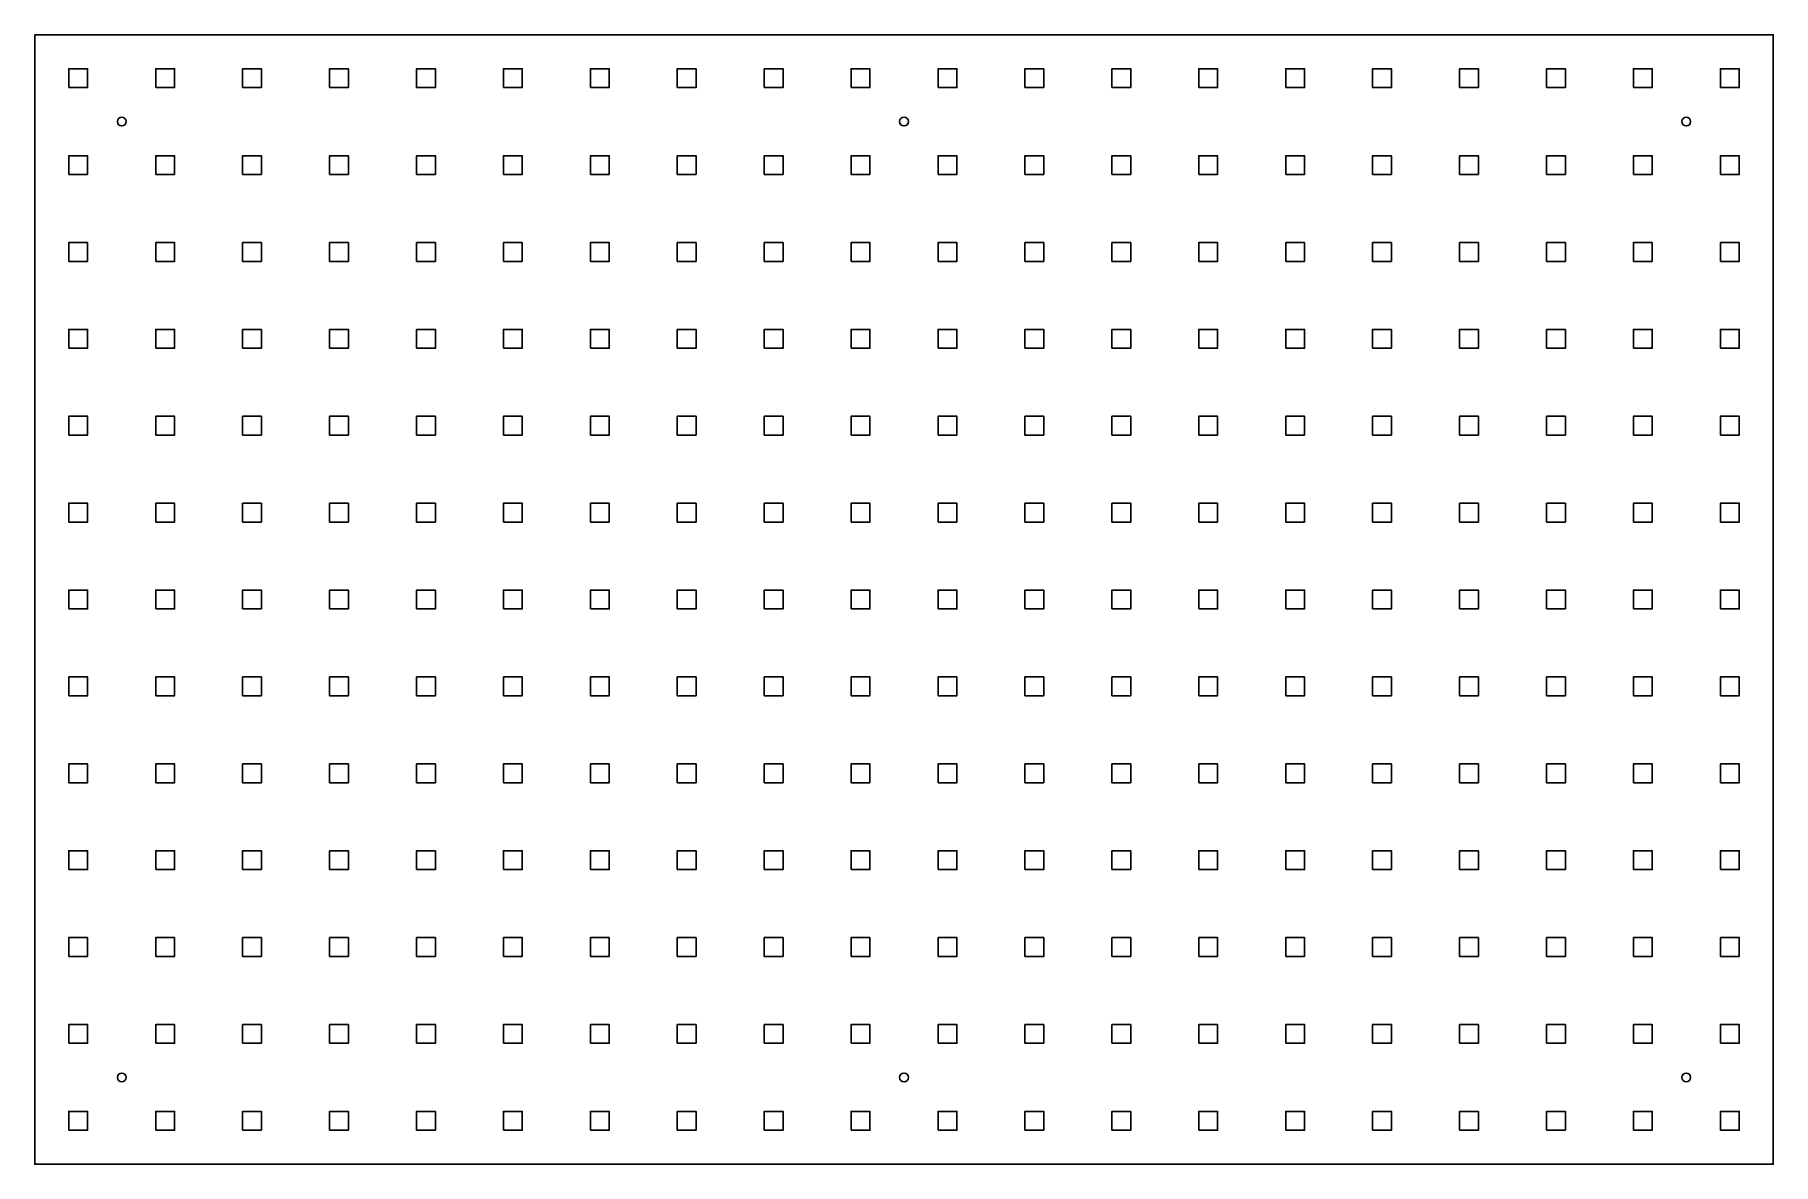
# Model space of a CAD drawing. Extents: x 450 to 1050, y -590 to -200.
import ezdxf

# ---------------------------------------------------------------- set-up
doc = ezdxf.new("R2010")
doc.units = 0
doc.header["$MEASUREMENT"] = 0
for name, color, linetype in [('DEFAULT', 18, 'CONTINUOUS'), ('LAYER_01', 12, 'CONTINUOUS'), ('LAYER_03', 5, 'CONTINUOUS')]:
    doc.layers.add(name, color=color, linetype=linetype)

msp = doc.modelspace()

# ---------------------------------------------------------------- linework, layer by layer
at = {"layer": 'DEFAULT'}
msp.add_lwpolyline([(450, -200), (1050, -200), (1050, -590), (450, -590)], close=True, dxfattribs=at)
at = {"layer": 'LAYER_01'}
for centre in [(480, -230), (750, -230), (1020, -230), (480, -560), (750, -560), (1020, -560)]:
    msp.add_circle(centre, 1.5, dxfattribs=at)
at = {"layer": 'LAYER_03'}
for points in [[(461.75, -218.25), (468.25, -218.25), (468.25, -211.75), (461.75, -211.75)], [(491.75, -218.25), (498.25, -218.25), (498.25, -211.75), (491.75, -211.75)], [(521.75, -218.25), (528.25, -218.25), (528.25, -211.75), (521.75, -211.75)], [(551.75, -218.25), (558.25, -218.25), (558.25, -211.75), (551.75, -211.75)], [(581.75, -218.25), (588.25, -218.25), (588.25, -211.75), (581.75, -211.75)], [(611.75, -218.25), (618.25, -218.25), (618.25, -211.75), (611.75, -211.75)], [(641.75, -218.25), (648.25, -218.25), (648.25, -211.75), (641.75, -211.75)], [(671.75, -218.25), (678.25, -218.25), (678.25, -211.75), (671.75, -211.75)], [(701.75, -218.25), (708.25, -218.25), (708.25, -211.75), (701.75, -211.75)], [(731.75, -218.25), (738.25, -218.25), (738.25, -211.75), (731.75, -211.75)], [(761.75, -218.25), (768.25, -218.25), (768.25, -211.75), (761.75, -211.75)], [(791.75, -218.25), (798.25, -218.25), (798.25, -211.75), (791.75, -211.75)], [(821.75, -218.25), (828.25, -218.25), (828.25, -211.75), (821.75, -211.75)], [(851.75, -218.25), (858.25, -218.25), (858.25, -211.75), (851.75, -211.75)], [(881.75, -218.25), (888.25, -218.25), (888.25, -211.75), (881.75, -211.75)], [(911.75, -218.25), (918.25, -218.25), (918.25, -211.75), (911.75, -211.75)], [(941.75, -218.25), (948.25, -218.25), (948.25, -211.75), (941.75, -211.75)], [(971.75, -218.25), (978.25, -218.25), (978.25, -211.75), (971.75, -211.75)], [(1001.75, -218.25), (1008.25, -218.25), (1008.25, -211.75), (1001.75, -211.75)], [(1031.75, -218.25), (1038.25, -218.25), (1038.25, -211.75), (1031.75, -211.75)], [(461.75, -248.25), (468.25, -248.25), (468.25, -241.75), (461.75, -241.75)], [(491.75, -248.25), (498.25, -248.25), (498.25, -241.75), (491.75, -241.75)], [(521.75, -248.25), (528.25, -248.25), (528.25, -241.75), (521.75, -241.75)], [(551.75, -248.25), (558.25, -248.25), (558.25, -241.75), (551.75, -241.75)], [(581.75, -248.25), (588.25, -248.25), (588.25, -241.75), (581.75, -241.75)], [(611.75, -248.25), (618.25, -248.25), (618.25, -241.75), (611.75, -241.75)], [(641.75, -248.25), (648.25, -248.25), (648.25, -241.75), (641.75, -241.75)], [(671.75, -248.25), (678.25, -248.25), (678.25, -241.75), (671.75, -241.75)], [(701.75, -248.25), (708.25, -248.25), (708.25, -241.75), (701.75, -241.75)], [(731.75, -248.25), (738.25, -248.25), (738.25, -241.75), (731.75, -241.75)], [(761.75, -248.25), (768.25, -248.25), (768.25, -241.75), (761.75, -241.75)], [(791.75, -248.25), (798.25, -248.25), (798.25, -241.75), (791.75, -241.75)], [(821.75, -248.25), (828.25, -248.25), (828.25, -241.75), (821.75, -241.75)], [(851.75, -248.25), (858.25, -248.25), (858.25, -241.75), (851.75, -241.75)], [(881.75, -248.25), (888.25, -248.25), (888.25, -241.75), (881.75, -241.75)], [(911.75, -248.25), (918.25, -248.25), (918.25, -241.75), (911.75, -241.75)], [(941.75, -248.25), (948.25, -248.25), (948.25, -241.75), (941.75, -241.75)], [(971.75, -248.25), (978.25, -248.25), (978.25, -241.75), (971.75, -241.75)], [(1001.75, -248.25), (1008.25, -248.25), (1008.25, -241.75), (1001.75, -241.75)], [(1031.75, -248.25), (1038.25, -248.25), (1038.25, -241.75), (1031.75, -241.75)], [(461.75, -278.25), (468.25, -278.25), (468.25, -271.75), (461.75, -271.75)], [(491.75, -278.25), (498.25, -278.25), (498.25, -271.75), (491.75, -271.75)], [(521.75, -278.25), (528.25, -278.25), (528.25, -271.75), (521.75, -271.75)], [(551.75, -278.25), (558.25, -278.25), (558.25, -271.75), (551.75, -271.75)], [(581.75, -278.25), (588.25, -278.25), (588.25, -271.75), (581.75, -271.75)], [(611.75, -278.25), (618.25, -278.25), (618.25, -271.75), (611.75, -271.75)], [(641.75, -278.25), (648.25, -278.25), (648.25, -271.75), (641.75, -271.75)], [(671.75, -278.25), (678.25, -278.25), (678.25, -271.75), (671.75, -271.75)], [(701.75, -278.25), (708.25, -278.25), (708.25, -271.75), (701.75, -271.75)], [(731.75, -278.25), (738.25, -278.25), (738.25, -271.75), (731.75, -271.75)], [(761.75, -278.25), (768.25, -278.25), (768.25, -271.75), (761.75, -271.75)], [(791.75, -278.25), (798.25, -278.25), (798.25, -271.75), (791.75, -271.75)], [(821.75, -278.25), (828.25, -278.25), (828.25, -271.75), (821.75, -271.75)], [(851.75, -278.25), (858.25, -278.25), (858.25, -271.75), (851.75, -271.75)], [(881.75, -278.25), (888.25, -278.25), (888.25, -271.75), (881.75, -271.75)], [(911.75, -278.25), (918.25, -278.25), (918.25, -271.75), (911.75, -271.75)], [(941.75, -278.25), (948.25, -278.25), (948.25, -271.75), (941.75, -271.75)], [(971.75, -278.25), (978.25, -278.25), (978.25, -271.75), (971.75, -271.75)], [(1001.75, -278.25), (1008.25, -278.25), (1008.25, -271.75), (1001.75, -271.75)], [(1031.75, -278.25), (1038.25, -278.25), (1038.25, -271.75), (1031.75, -271.75)], [(461.75, -308.25), (468.25, -308.25), (468.25, -301.75), (461.75, -301.75)], [(491.75, -308.25), (498.25, -308.25), (498.25, -301.75), (491.75, -301.75)], [(521.75, -308.25), (528.25, -308.25), (528.25, -301.75), (521.75, -301.75)], [(551.75, -308.25), (558.25, -308.25), (558.25, -301.75), (551.75, -301.75)], [(581.75, -308.25), (588.25, -308.25), (588.25, -301.75), (581.75, -301.75)], [(611.75, -308.25), (618.25, -308.25), (618.25, -301.75), (611.75, -301.75)], [(641.75, -308.25), (648.25, -308.25), (648.25, -301.75), (641.75, -301.75)], [(671.75, -308.25), (678.25, -308.25), (678.25, -301.75), (671.75, -301.75)], [(701.75, -308.25), (708.25, -308.25), (708.25, -301.75), (701.75, -301.75)], [(731.75, -308.25), (738.25, -308.25), (738.25, -301.75), (731.75, -301.75)], [(761.75, -308.25), (768.25, -308.25), (768.25, -301.75), (761.75, -301.75)], [(791.75, -308.25), (798.25, -308.25), (798.25, -301.75), (791.75, -301.75)], [(821.75, -308.25), (828.25, -308.25), (828.25, -301.75), (821.75, -301.75)], [(851.75, -308.25), (858.25, -308.25), (858.25, -301.75), (851.75, -301.75)], [(881.75, -308.25), (888.25, -308.25), (888.25, -301.75), (881.75, -301.75)], [(911.75, -308.25), (918.25, -308.25), (918.25, -301.75), (911.75, -301.75)], [(941.75, -308.25), (948.25, -308.25), (948.25, -301.75), (941.75, -301.75)], [(971.75, -308.25), (978.25, -308.25), (978.25, -301.75), (971.75, -301.75)], [(1001.75, -308.25), (1008.25, -308.25), (1008.25, -301.75), (1001.75, -301.75)], [(1031.75, -308.25), (1038.25, -308.25), (1038.25, -301.75), (1031.75, -301.75)], [(461.75, -338.25), (468.25, -338.25), (468.25, -331.75), (461.75, -331.75)], [(491.75, -338.25), (498.25, -338.25), (498.25, -331.75), (491.75, -331.75)], [(521.75, -338.25), (528.25, -338.25), (528.25, -331.75), (521.75, -331.75)], [(551.75, -338.25), (558.25, -338.25), (558.25, -331.75), (551.75, -331.75)], [(581.75, -338.25), (588.25, -338.25), (588.25, -331.75), (581.75, -331.75)], [(611.75, -338.25), (618.25, -338.25), (618.25, -331.75), (611.75, -331.75)], [(641.75, -338.25), (648.25, -338.25), (648.25, -331.75), (641.75, -331.75)], [(671.75, -338.25), (678.25, -338.25), (678.25, -331.75), (671.75, -331.75)], [(701.75, -338.25), (708.25, -338.25), (708.25, -331.75), (701.75, -331.75)], [(731.75, -338.25), (738.25, -338.25), (738.25, -331.75), (731.75, -331.75)], [(761.75, -338.25), (768.25, -338.25), (768.25, -331.75), (761.75, -331.75)], [(791.75, -338.25), (798.25, -338.25), (798.25, -331.75), (791.75, -331.75)], [(821.75, -338.25), (828.25, -338.25), (828.25, -331.75), (821.75, -331.75)], [(851.75, -338.25), (858.25, -338.25), (858.25, -331.75), (851.75, -331.75)], [(881.75, -338.25), (888.25, -338.25), (888.25, -331.75), (881.75, -331.75)], [(911.75, -338.25), (918.25, -338.25), (918.25, -331.75), (911.75, -331.75)], [(941.75, -338.25), (948.25, -338.25), (948.25, -331.75), (941.75, -331.75)], [(971.75, -338.25), (978.25, -338.25), (978.25, -331.75), (971.75, -331.75)], [(1001.75, -338.25), (1008.25, -338.25), (1008.25, -331.75), (1001.75, -331.75)], [(1031.75, -338.25), (1038.25, -338.25), (1038.25, -331.75), (1031.75, -331.75)], [(461.75, -368.25), (468.25, -368.25), (468.25, -361.75), (461.75, -361.75)], [(491.75, -368.25), (498.25, -368.25), (498.25, -361.75), (491.75, -361.75)], [(521.75, -368.25), (528.25, -368.25), (528.25, -361.75), (521.75, -361.75)], [(551.75, -368.25), (558.25, -368.25), (558.25, -361.75), (551.75, -361.75)], [(581.75, -368.25), (588.25, -368.25), (588.25, -361.75), (581.75, -361.75)], [(611.75, -368.25), (618.25, -368.25), (618.25, -361.75), (611.75, -361.75)], [(641.75, -368.25), (648.25, -368.25), (648.25, -361.75), (641.75, -361.75)], [(671.75, -368.25), (678.25, -368.25), (678.25, -361.75), (671.75, -361.75)], [(701.75, -368.25), (708.25, -368.25), (708.25, -361.75), (701.75, -361.75)], [(731.75, -368.25), (738.25, -368.25), (738.25, -361.75), (731.75, -361.75)], [(761.75, -368.25), (768.25, -368.25), (768.25, -361.75), (761.75, -361.75)], [(791.75, -368.25), (798.25, -368.25), (798.25, -361.75), (791.75, -361.75)], [(821.75, -368.25), (828.25, -368.25), (828.25, -361.75), (821.75, -361.75)], [(851.75, -368.25), (858.25, -368.25), (858.25, -361.75), (851.75, -361.75)], [(881.75, -368.25), (888.25, -368.25), (888.25, -361.75), (881.75, -361.75)], [(911.75, -368.25), (918.25, -368.25), (918.25, -361.75), (911.75, -361.75)], [(941.75, -368.25), (948.25, -368.25), (948.25, -361.75), (941.75, -361.75)], [(971.75, -368.25), (978.25, -368.25), (978.25, -361.75), (971.75, -361.75)], [(1001.75, -368.25), (1008.25, -368.25), (1008.25, -361.75), (1001.75, -361.75)], [(1031.75, -368.25), (1038.25, -368.25), (1038.25, -361.75), (1031.75, -361.75)], [(461.75, -398.25), (468.25, -398.25), (468.25, -391.75), (461.75, -391.75)], [(491.75, -398.25), (498.25, -398.25), (498.25, -391.75), (491.75, -391.75)], [(521.75, -398.25), (528.25, -398.25), (528.25, -391.75), (521.75, -391.75)], [(551.75, -398.25), (558.25, -398.25), (558.25, -391.75), (551.75, -391.75)], [(581.75, -398.25), (588.25, -398.25), (588.25, -391.75), (581.75, -391.75)], [(611.75, -398.25), (618.25, -398.25), (618.25, -391.75), (611.75, -391.75)], [(641.75, -398.25), (648.25, -398.25), (648.25, -391.75), (641.75, -391.75)], [(671.75, -398.25), (678.25, -398.25), (678.25, -391.75), (671.75, -391.75)], [(701.75, -398.25), (708.25, -398.25), (708.25, -391.75), (701.75, -391.75)], [(731.75, -398.25), (738.25, -398.25), (738.25, -391.75), (731.75, -391.75)], [(761.75, -398.25), (768.25, -398.25), (768.25, -391.75), (761.75, -391.75)], [(791.75, -398.25), (798.25, -398.25), (798.25, -391.75), (791.75, -391.75)], [(821.75, -398.25), (828.25, -398.25), (828.25, -391.75), (821.75, -391.75)], [(851.75, -398.25), (858.25, -398.25), (858.25, -391.75), (851.75, -391.75)], [(881.75, -398.25), (888.25, -398.25), (888.25, -391.75), (881.75, -391.75)], [(911.75, -398.25), (918.25, -398.25), (918.25, -391.75), (911.75, -391.75)], [(941.75, -398.25), (948.25, -398.25), (948.25, -391.75), (941.75, -391.75)], [(971.75, -398.25), (978.25, -398.25), (978.25, -391.75), (971.75, -391.75)], [(1001.75, -398.25), (1008.25, -398.25), (1008.25, -391.75), (1001.75, -391.75)], [(1031.75, -398.25), (1038.25, -398.25), (1038.25, -391.75), (1031.75, -391.75)], [(461.75, -428.25), (468.25, -428.25), (468.25, -421.75), (461.75, -421.75)], [(491.75, -428.25), (498.25, -428.25), (498.25, -421.75), (491.75, -421.75)], [(521.75, -428.25), (528.25, -428.25), (528.25, -421.75), (521.75, -421.75)], [(551.75, -428.25), (558.25, -428.25), (558.25, -421.75), (551.75, -421.75)], [(581.75, -428.25), (588.25, -428.25), (588.25, -421.75), (581.75, -421.75)], [(611.75, -428.25), (618.25, -428.25), (618.25, -421.75), (611.75, -421.75)], [(641.75, -428.25), (648.25, -428.25), (648.25, -421.75), (641.75, -421.75)], [(671.75, -428.25), (678.25, -428.25), (678.25, -421.75), (671.75, -421.75)], [(701.75, -428.25), (708.25, -428.25), (708.25, -421.75), (701.75, -421.75)], [(731.75, -428.25), (738.25, -428.25), (738.25, -421.75), (731.75, -421.75)], [(761.75, -428.25), (768.25, -428.25), (768.25, -421.75), (761.75, -421.75)], [(791.75, -428.25), (798.25, -428.25), (798.25, -421.75), (791.75, -421.75)], [(821.75, -428.25), (828.25, -428.25), (828.25, -421.75), (821.75, -421.75)], [(851.75, -428.25), (858.25, -428.25), (858.25, -421.75), (851.75, -421.75)], [(881.75, -428.25), (888.25, -428.25), (888.25, -421.75), (881.75, -421.75)], [(911.75, -428.25), (918.25, -428.25), (918.25, -421.75), (911.75, -421.75)], [(941.75, -428.25), (948.25, -428.25), (948.25, -421.75), (941.75, -421.75)], [(971.75, -428.25), (978.25, -428.25), (978.25, -421.75), (971.75, -421.75)], [(1001.75, -428.25), (1008.25, -428.25), (1008.25, -421.75), (1001.75, -421.75)], [(1031.75, -428.25), (1038.25, -428.25), (1038.25, -421.75), (1031.75, -421.75)], [(461.75, -458.25), (468.25, -458.25), (468.25, -451.75), (461.75, -451.75)], [(491.75, -458.25), (498.25, -458.25), (498.25, -451.75), (491.75, -451.75)], [(521.75, -458.25), (528.25, -458.25), (528.25, -451.75), (521.75, -451.75)], [(551.75, -458.25), (558.25, -458.25), (558.25, -451.75), (551.75, -451.75)], [(581.75, -458.25), (588.25, -458.25), (588.25, -451.75), (581.75, -451.75)], [(611.75, -458.25), (618.25, -458.25), (618.25, -451.75), (611.75, -451.75)], [(641.75, -458.25), (648.25, -458.25), (648.25, -451.75), (641.75, -451.75)], [(671.75, -458.25), (678.25, -458.25), (678.25, -451.75), (671.75, -451.75)], [(701.75, -458.25), (708.25, -458.25), (708.25, -451.75), (701.75, -451.75)], [(731.75, -458.25), (738.25, -458.25), (738.25, -451.75), (731.75, -451.75)], [(761.75, -458.25), (768.25, -458.25), (768.25, -451.75), (761.75, -451.75)], [(791.75, -458.25), (798.25, -458.25), (798.25, -451.75), (791.75, -451.75)], [(821.75, -458.25), (828.25, -458.25), (828.25, -451.75), (821.75, -451.75)], [(851.75, -458.25), (858.25, -458.25), (858.25, -451.75), (851.75, -451.75)], [(881.75, -458.25), (888.25, -458.25), (888.25, -451.75), (881.75, -451.75)], [(911.75, -458.25), (918.25, -458.25), (918.25, -451.75), (911.75, -451.75)], [(941.75, -458.25), (948.25, -458.25), (948.25, -451.75), (941.75, -451.75)], [(971.75, -458.25), (978.25, -458.25), (978.25, -451.75), (971.75, -451.75)], [(1001.75, -458.25), (1008.25, -458.25), (1008.25, -451.75), (1001.75, -451.75)], [(1031.75, -458.25), (1038.25, -458.25), (1038.25, -451.75), (1031.75, -451.75)], [(461.75, -488.25), (468.25, -488.25), (468.25, -481.75), (461.75, -481.75)], [(491.75, -488.25), (498.25, -488.25), (498.25, -481.75), (491.75, -481.75)], [(521.75, -488.25), (528.25, -488.25), (528.25, -481.75), (521.75, -481.75)], [(551.75, -488.25), (558.25, -488.25), (558.25, -481.75), (551.75, -481.75)], [(581.75, -488.25), (588.25, -488.25), (588.25, -481.75), (581.75, -481.75)], [(611.75, -488.25), (618.25, -488.25), (618.25, -481.75), (611.75, -481.75)], [(641.75, -488.25), (648.25, -488.25), (648.25, -481.75), (641.75, -481.75)], [(671.75, -488.25), (678.25, -488.25), (678.25, -481.75), (671.75, -481.75)], [(701.75, -488.25), (708.25, -488.25), (708.25, -481.75), (701.75, -481.75)], [(731.75, -488.25), (738.25, -488.25), (738.25, -481.75), (731.75, -481.75)], [(761.75, -488.25), (768.25, -488.25), (768.25, -481.75), (761.75, -481.75)], [(791.75, -488.25), (798.25, -488.25), (798.25, -481.75), (791.75, -481.75)], [(821.75, -488.25), (828.25, -488.25), (828.25, -481.75), (821.75, -481.75)], [(851.75, -488.25), (858.25, -488.25), (858.25, -481.75), (851.75, -481.75)], [(881.75, -488.25), (888.25, -488.25), (888.25, -481.75), (881.75, -481.75)], [(911.75, -488.25), (918.25, -488.25), (918.25, -481.75), (911.75, -481.75)], [(941.75, -488.25), (948.25, -488.25), (948.25, -481.75), (941.75, -481.75)], [(971.75, -488.25), (978.25, -488.25), (978.25, -481.75), (971.75, -481.75)], [(1001.75, -488.25), (1008.25, -488.25), (1008.25, -481.75), (1001.75, -481.75)], [(1031.75, -488.25), (1038.25, -488.25), (1038.25, -481.75), (1031.75, -481.75)], [(461.75, -518.25), (468.25, -518.25), (468.25, -511.75), (461.75, -511.75)], [(491.75, -518.25), (498.25, -518.25), (498.25, -511.75), (491.75, -511.75)], [(521.75, -518.25), (528.25, -518.25), (528.25, -511.75), (521.75, -511.75)], [(551.75, -518.25), (558.25, -518.25), (558.25, -511.75), (551.75, -511.75)], [(581.75, -518.25), (588.25, -518.25), (588.25, -511.75), (581.75, -511.75)], [(611.75, -518.25), (618.25, -518.25), (618.25, -511.75), (611.75, -511.75)], [(641.75, -518.25), (648.25, -518.25), (648.25, -511.75), (641.75, -511.75)], [(671.75, -518.25), (678.25, -518.25), (678.25, -511.75), (671.75, -511.75)], [(701.75, -518.25), (708.25, -518.25), (708.25, -511.75), (701.75, -511.75)], [(731.75, -518.25), (738.25, -518.25), (738.25, -511.75), (731.75, -511.75)], [(761.75, -518.25), (768.25, -518.25), (768.25, -511.75), (761.75, -511.75)], [(791.75, -518.25), (798.25, -518.25), (798.25, -511.75), (791.75, -511.75)], [(821.75, -518.25), (828.25, -518.25), (828.25, -511.75), (821.75, -511.75)], [(851.75, -518.25), (858.25, -518.25), (858.25, -511.75), (851.75, -511.75)], [(881.75, -518.25), (888.25, -518.25), (888.25, -511.75), (881.75, -511.75)], [(911.75, -518.25), (918.25, -518.25), (918.25, -511.75), (911.75, -511.75)], [(941.75, -518.25), (948.25, -518.25), (948.25, -511.75), (941.75, -511.75)], [(971.75, -518.25), (978.25, -518.25), (978.25, -511.75), (971.75, -511.75)], [(1001.75, -518.25), (1008.25, -518.25), (1008.25, -511.75), (1001.75, -511.75)], [(1031.75, -518.25), (1038.25, -518.25), (1038.25, -511.75), (1031.75, -511.75)], [(461.75, -548.25), (468.25, -548.25), (468.25, -541.75), (461.75, -541.75)], [(491.75, -548.25), (498.25, -548.25), (498.25, -541.75), (491.75, -541.75)], [(521.75, -548.25), (528.25, -548.25), (528.25, -541.75), (521.75, -541.75)], [(551.75, -548.25), (558.25, -548.25), (558.25, -541.75), (551.75, -541.75)], [(581.75, -548.25), (588.25, -548.25), (588.25, -541.75), (581.75, -541.75)], [(611.75, -548.25), (618.25, -548.25), (618.25, -541.75), (611.75, -541.75)], [(641.75, -548.25), (648.25, -548.25), (648.25, -541.75), (641.75, -541.75)], [(671.75, -548.25), (678.25, -548.25), (678.25, -541.75), (671.75, -541.75)], [(701.75, -548.25), (708.25, -548.25), (708.25, -541.75), (701.75, -541.75)], [(731.75, -548.25), (738.25, -548.25), (738.25, -541.75), (731.75, -541.75)], [(761.75, -548.25), (768.25, -548.25), (768.25, -541.75), (761.75, -541.75)], [(791.75, -548.25), (798.25, -548.25), (798.25, -541.75), (791.75, -541.75)], [(821.75, -548.25), (828.25, -548.25), (828.25, -541.75), (821.75, -541.75)], [(851.75, -548.25), (858.25, -548.25), (858.25, -541.75), (851.75, -541.75)], [(881.75, -548.25), (888.25, -548.25), (888.25, -541.75), (881.75, -541.75)], [(911.75, -548.25), (918.25, -548.25), (918.25, -541.75), (911.75, -541.75)], [(941.75, -548.25), (948.25, -548.25), (948.25, -541.75), (941.75, -541.75)], [(971.75, -548.25), (978.25, -548.25), (978.25, -541.75), (971.75, -541.75)], [(1001.75, -548.25), (1008.25, -548.25), (1008.25, -541.75), (1001.75, -541.75)], [(1031.75, -548.25), (1038.25, -548.25), (1038.25, -541.75), (1031.75, -541.75)], [(461.75, -578.25), (468.25, -578.25), (468.25, -571.75), (461.75, -571.75)], [(491.75, -578.25), (498.25, -578.25), (498.25, -571.75), (491.75, -571.75)], [(521.75, -578.25), (528.25, -578.25), (528.25, -571.75), (521.75, -571.75)], [(551.75, -578.25), (558.25, -578.25), (558.25, -571.75), (551.75, -571.75)], [(581.75, -578.25), (588.25, -578.25), (588.25, -571.75), (581.75, -571.75)], [(611.75, -578.25), (618.25, -578.25), (618.25, -571.75), (611.75, -571.75)], [(641.75, -578.25), (648.25, -578.25), (648.25, -571.75), (641.75, -571.75)], [(671.75, -578.25), (678.25, -578.25), (678.25, -571.75), (671.75, -571.75)], [(701.75, -578.25), (708.25, -578.25), (708.25, -571.75), (701.75, -571.75)], [(731.75, -578.25), (738.25, -578.25), (738.25, -571.75), (731.75, -571.75)], [(761.75, -578.25), (768.25, -578.25), (768.25, -571.75), (761.75, -571.75)], [(791.75, -578.25), (798.25, -578.25), (798.25, -571.75), (791.75, -571.75)], [(821.75, -578.25), (828.25, -578.25), (828.25, -571.75), (821.75, -571.75)], [(851.75, -578.25), (858.25, -578.25), (858.25, -571.75), (851.75, -571.75)], [(881.75, -578.25), (888.25, -578.25), (888.25, -571.75), (881.75, -571.75)], [(911.75, -578.25), (918.25, -578.25), (918.25, -571.75), (911.75, -571.75)], [(941.75, -578.25), (948.25, -578.25), (948.25, -571.75), (941.75, -571.75)], [(971.75, -578.25), (978.25, -578.25), (978.25, -571.75), (971.75, -571.75)], [(1001.75, -578.25), (1008.25, -578.25), (1008.25, -571.75), (1001.75, -571.75)], [(1031.75, -578.25), (1038.25, -578.25), (1038.25, -571.75), (1031.75, -571.75)]]:
    msp.add_lwpolyline(points, close=True, dxfattribs=at)

doc.saveas('drawing.dxf')
